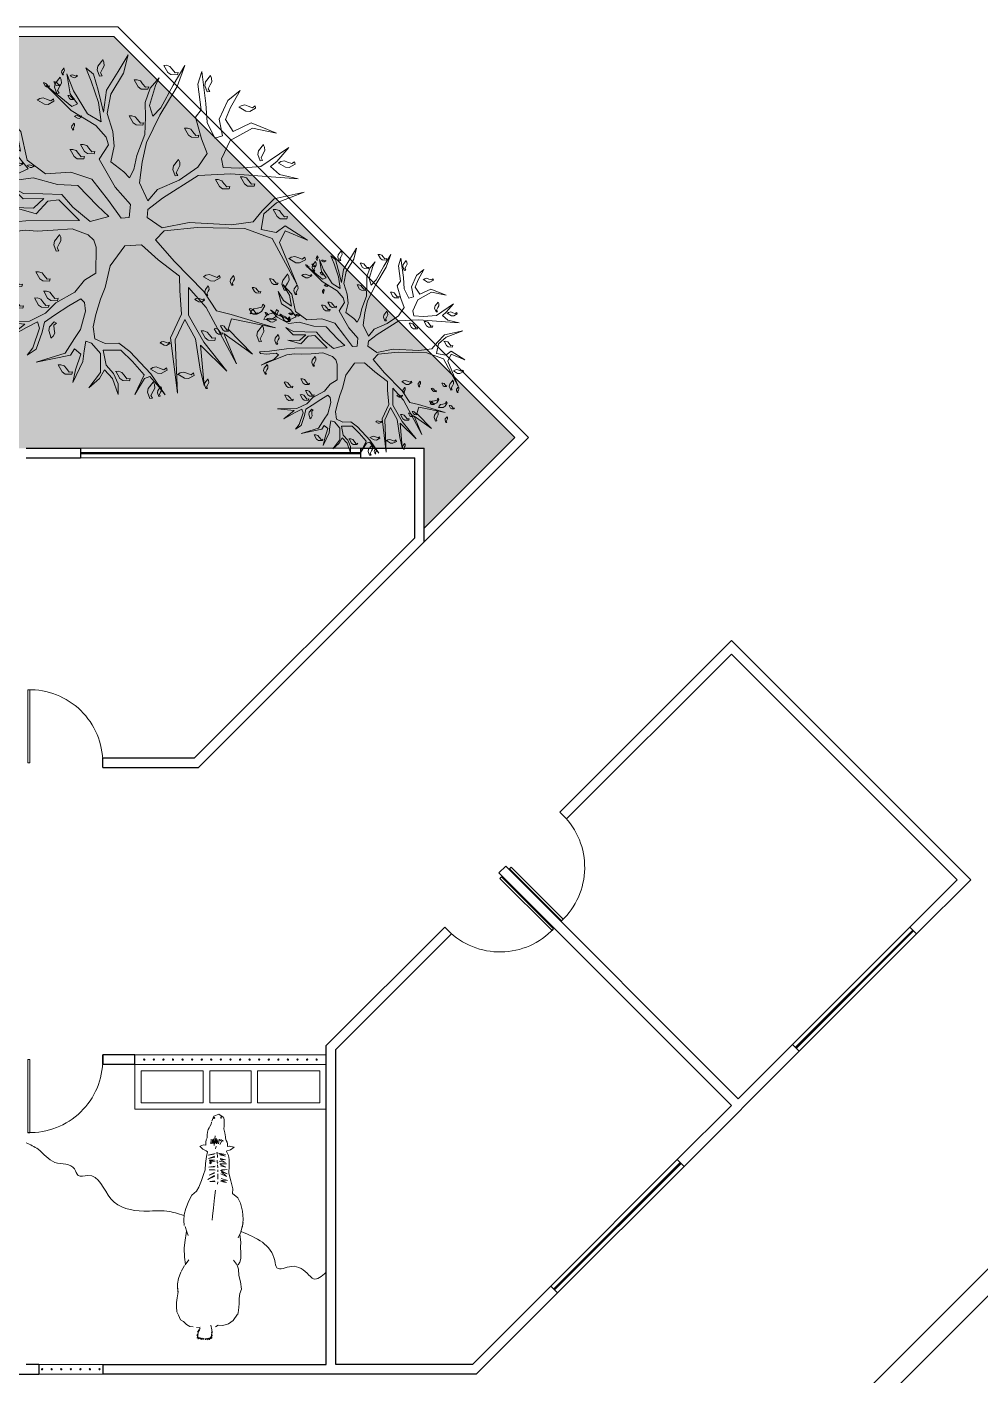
# Model space of a CAD drawing. Header units: millimetres. Extents: x 235 to 418, y 139 to 274.
# Drawn here: x 322.02 to 336.94, y 222.68 to 243.8 of the extents above; entities that cross this region are included whole.
import ezdxf

# ---------------------------------------------------------------- set-up
doc = ezdxf.new("R2010")
doc.units = ezdxf.units.MM
doc.header["$LTSCALE"] = 0.01
for name, color, linetype, lineweight in [('muebles p.a.', 191, 'Continuous', 0), ('muebles p.f.', 213, 'Continuous', 0), ('muros', 3, 'Continuous', 30), ('muros bajos', 42, 'Continuous', 18), ('pasto', 153, 'Continuous', 9), ('puertas', 2, 'Continuous', 9), ('punto delgado', 4, 'Continuous', 0)]:
    doc.layers.add(name, color=color, linetype=linetype, lineweight=lineweight)

# ---------------------------------------------------------------- blocks, each defined once
blk = doc.blocks.new('A$C0A697A68')
at = {"layer": 'puertas'}
blk.add_lwpolyline([(2.368, 4.301), (2.658, 3.795), (2.932, 3.488), (2.908, 3.251), (2.765, 3.243), (2.534, 3.557), (2.239, 3.939), (1.856, 4.066), (1.404, 4.039), (1.072, 4.283), (0.958, 4.801), (0.698, 5.088), (0.896, 4.77), (0.951, 4.445), (0.717, 4.613), (0.559, 4.881), (0.652, 4.516), (0.92, 4.341), (1.092, 4.13), (0.894, 4.037), (0.53, 4.189), (0.321, 4.338), (0.529, 4.111), (0.876, 3.924), (1.181, 3.965), (1.619, 3.845), (1.987, 3.828), (2.336, 3.464), (2.539, 3.269), (2.207, 3.18), (1.895, 3.438), (1.698, 3.667), (1.353, 3.677), (1.007, 3.686), (0.78, 3.811), (0.999, 3.585), (1.375, 3.591), (1.187, 3.421), (0.842, 3.431), (1.234, 3.317), (1.448, 3.545), (1.644, 3.571), (2.016, 3.199), (1.052, 3.191), (0.799, 3.17), (0.297, 3.103), (0, 3.085), (0.029, 3.034), (0.22, 3.015), (0.494, 3.04), (0.567, 2.995), (0.43, 2.854), (0.24, 2.784), (0.043, 2.68), (0.538, 2.88), (0.811, 2.994), (1.04, 3.024), (1.253, 3.008), (1.54, 3.024), (1.881, 3.048), (2.172, 2.942), (2.274, 2.845), (2.313, 2.717), (2.309, 2.25), (2.104, 2.123), (1.932, 1.911), (1.592, 1.721), (1.406, 1.53), (1.114, 1.391), (0.538, 1.381), (1.033, 1.336), (0.722, 1.083), (1.063, 1.273), (1.26, 1.377), (1.298, 1.26), (1.178, 0.911), (1.074, 0.775), (1.237, 0.886), (1.341, 1.188), (1.383, 1.371), (1.566, 1.496), (1.821, 1.663), (2.037, 1.792), (2.102, 1.723), (2.122, 1.57), (2.034, 1.236), (1.922, 1.077), (1.757, 0.811), (1.235, 0.652), (1.851, 0.779), (1.925, 0.889), (2.037, 0.793), (1.941, 0.513), (1.894, 0.285), (2.077, 0.665), (2.096, 0.856), (2.128, 1.027), (2.232, 0.996), (2.391, 0.807), (2.392, 0.463), (2.184, 0.191), (2.373, 0.36), (2.463, 0.516), (2.606, 0.358), (2.711, 0.072), (2.708, 0.26), (2.627, 0.45), (2.496, 0.599), (2.438, 0.868), (2.76, 0.867), (2.965, 0.661), (3.174, 0.423), (3.011, 0.068), (3.183, 0.357), (3.278, 0.392), (3.448, 0.204), (3.555, 0.063), (3.294, 0.439), (2.918, 0.844), (2.721, 0.995), (2.478, 0.985), (2.289, 1.071), (2.26, 1.289), (2.308, 1.506), (2.393, 1.784), (2.476, 1.995), (2.568, 2.385), (2.831, 2.742), (3.129, 2.759), (3.431, 2.489), (3.814, 2.196), (3.815, 1.94), (3.85, 1.512), (3.652, 1.086), (3.773, 0.092), (3.734, 1.053), (3.907, 1.42), (4.098, 1.068), (4.182, 0.524), (4.254, 0.234), (4.191, 0.958), (4.664, 0.488), (4.25, 1.01), (3.975, 1.495), (3.974, 1.995), (4.289, 1.637), (4.835, 0.622), (4.606, 1.169), (5.122, 0.794), (4.685, 1.246), (4.749, 1.432), (5.536, 1.271), (4.739, 1.509), (4.475, 1.573), (4.251, 1.921), (3.724, 2.461), (3.383, 2.849), (3.539, 3.014), (4.13, 3.071), (4.988, 3.052), (5.478, 2.873), (5.92, 2.055), (5.609, 2.802), (5.714, 3.015), (6.114, 2.847), (5.713, 3.104), (5.552, 2.983), (5.278, 3.035), (5.329, 3.319), (5.558, 3.516), (6.055, 3.705), (5.515, 3.588), (5.3, 3.371), (5.138, 3.172), (4.745, 3.119), (3.985, 3.162), (3.499, 3.064), (3.23, 3.25), (3.244, 3.396), (3.505, 3.598), (4.15, 4.006), (4.734, 4.039), (5.945, 3.946), (5.612, 4.023), (5.449, 4.168), (5.559, 4.26), (5.78, 4.512), (5.272, 4.167), (4.887, 4.137), (4.596, 4.154), (4.565, 4.305), (4.72, 4.637), (5.124, 4.857), (5.557, 4.771), (5.1, 4.954), (4.776, 4.8), (4.637, 5.014), (4.73, 5.227), (4.9, 5.538), (4.68, 5.353), (4.525, 5.022), (4.587, 4.719), (4.449, 4.678), (4.311, 4.96), (4.288, 5.301), (4.211, 5.879), (4.142, 5.648), (4.203, 5.19), (4.099, 5.054), (4.206, 4.668), (4.308, 4.404), (4.14, 4.16), (3.805, 3.926), (3.418, 3.753), (3.245, 3.552), (3.091, 3.875), (3.141, 4.248), (3.216, 4.603), (3.461, 5.091), (3.769, 5.609), (3.908, 5.983), (3.7, 5.633), (3.476, 5.226), (3.33, 5.073), (3.271, 5.265), (3.379, 5.624), (3.449, 5.766), (3.285, 5.578), (3.197, 5.322), (3.2, 5.056), (3.186, 4.743), (3.047, 4.369), (2.992, 4.118), (2.913, 3.963), (2.809, 4.071), (2.575, 4.251), (2.636, 4.536), (2.612, 4.8), (2.514, 5.12), (2.578, 5.472), (2.805, 5.847), (2.89, 6.175), (2.712, 5.879), (2.502, 5.54), (2.444, 5.144), (2.347, 5.541), (2.264, 5.83), (2.126, 5.945), (2.225, 5.703), (2.354, 5.32), (2.401, 4.971), (2.159, 5.117), (1.905, 5.527), (1.786, 5.833), (1.845, 5.474), (1.98, 5.293), (1.876, 5.245), (1.414, 5.628), (1.863, 5.177), (2.31, 4.904), (2.493, 4.695), (2.534, 4.556)], close=True, dxfattribs=at)
for points in [[(2.432, 6.091), (2.454, 6.044), (2.459, 5.98), (2.429, 5.924), (2.39, 5.852), (2.419, 5.801), (2.374, 5.796), (2.331, 5.908), (2.345, 5.975), (2.434, 6.088)], [(1.731, 5.941), (1.74, 5.921), (1.742, 5.894), (1.73, 5.87), (1.713, 5.839), (1.725, 5.818), (1.706, 5.816), (1.688, 5.863), (1.694, 5.891), (1.731, 5.94)], [(3.528, 5.986), (3.58, 5.988), (3.641, 5.966), (3.68, 5.918), (3.732, 5.853), (3.79, 5.86), (3.776, 5.817), (3.656, 5.821), (3.6, 5.86), (3.531, 5.986)], [(1.364, 5.672), (1.386, 5.673), (1.412, 5.663), (1.429, 5.643), (1.451, 5.615), (1.475, 5.618), (1.47, 5.6), (1.419, 5.602), (1.395, 5.618), (1.366, 5.672)], [(1.555, 5.692), (1.577, 5.693), (1.603, 5.684), (1.62, 5.663), (1.642, 5.636), (1.666, 5.639), (1.661, 5.621), (1.61, 5.623), (1.586, 5.639), (1.556, 5.693)], [(1.664, 5.777), (1.686, 5.73), (1.69, 5.666), (1.661, 5.611), (1.622, 5.538), (1.651, 5.487), (1.606, 5.483), (1.563, 5.595), (1.576, 5.661), (1.665, 5.775)], [(1.847, 5.797), (1.865, 5.81), (1.892, 5.815), (1.917, 5.806), (1.95, 5.794), (1.97, 5.809), (1.974, 5.79), (1.93, 5.766), (1.901, 5.767), (1.848, 5.798)], [(2.997, 5.726), (3.049, 5.728), (3.109, 5.707), (3.149, 5.658), (3.2, 5.594), (3.258, 5.6), (3.245, 5.557), (3.125, 5.562), (3.069, 5.6), (3, 5.727)], [(4.368, 5.805), (4.39, 5.758), (4.394, 5.694), (4.365, 5.639), (4.326, 5.566), (4.355, 5.515), (4.31, 5.511), (4.267, 5.623), (4.28, 5.689), (4.37, 5.803)], [(1.256, 5.36), (1.3, 5.389), (1.363, 5.402), (1.421, 5.38), (1.499, 5.352), (1.545, 5.387), (1.556, 5.343), (1.451, 5.285), (1.383, 5.289), (1.258, 5.362)], [(1.806, 5.443), (1.828, 5.443), (1.854, 5.434), (1.87, 5.414), (1.892, 5.386), (1.917, 5.389), (1.911, 5.371), (1.86, 5.373), (1.836, 5.389), (1.807, 5.443)], [(4.88, 5.233), (4.923, 5.262), (4.986, 5.275), (5.045, 5.253), (5.123, 5.225), (5.169, 5.26), (5.179, 5.216), (5.074, 5.159), (5.007, 5.163), (4.882, 5.236)], [(1.916, 4.95), (1.926, 4.93), (1.927, 4.903), (1.915, 4.879), (1.898, 4.848), (1.911, 4.827), (1.892, 4.825), (1.873, 4.873), (1.879, 4.901), (1.917, 4.949)], [(1.925, 5.066), (1.944, 5.078), (1.971, 5.084), (1.996, 5.075), (2.029, 5.063), (2.048, 5.078), (2.053, 5.059), (2.008, 5.034), (1.979, 5.036), (1.926, 5.067)], [(2.905, 5.081), (2.957, 5.083), (3.018, 5.062), (3.057, 5.013), (3.109, 4.949), (3.167, 4.955), (3.153, 4.912), (3.034, 4.917), (2.978, 4.955), (2.909, 5.082)], [(3.901, 4.859), (3.953, 4.861), (4.013, 4.839), (4.053, 4.791), (4.104, 4.726), (4.162, 4.733), (4.149, 4.69), (4.029, 4.694), (3.973, 4.733), (3.904, 4.859)], [(1.843, 4.473), (1.895, 4.475), (1.956, 4.454), (1.995, 4.405), (2.047, 4.341), (2.105, 4.347), (2.091, 4.304), (1.972, 4.309), (1.916, 4.347), (1.847, 4.474)], [(2.031, 4.565), (2.083, 4.567), (2.144, 4.545), (2.183, 4.497), (2.235, 4.432), (2.292, 4.439), (2.279, 4.396), (2.159, 4.4), (2.103, 4.439), (2.034, 4.565)], [(5.318, 4.566), (5.341, 4.519), (5.345, 4.455), (5.316, 4.4), (5.277, 4.327), (5.306, 4.276), (5.261, 4.272), (5.218, 4.384), (5.231, 4.45), (5.32, 4.564)], [(0.16, 4.255), (0.183, 4.255), (0.208, 4.246), (0.225, 4.226), (0.247, 4.198), (0.272, 4.201), (0.266, 4.183), (0.215, 4.185), (0.191, 4.201), (0.162, 4.255)], [(0.601, 4.205), (0.624, 4.206), (0.649, 4.197), (0.666, 4.176), (0.688, 4.148), (0.713, 4.151), (0.707, 4.133), (0.656, 4.135), (0.632, 4.151), (0.603, 4.205)], [(0.889, 4.123), (0.898, 4.103), (0.9, 4.076), (0.887, 4.052), (0.871, 4.021), (0.883, 4), (0.864, 3.998), (0.846, 4.046), (0.851, 4.074), (0.889, 4.122)], [(0.867, 4.221), (0.886, 4.233), (0.913, 4.239), (0.938, 4.23), (0.971, 4.218), (0.99, 4.233), (0.995, 4.214), (0.95, 4.189), (0.921, 4.191), (0.868, 4.222)], [(1.075, 4.182), (1.094, 4.194), (1.12, 4.199), (1.146, 4.19), (1.178, 4.178), (1.198, 4.193), (1.203, 4.174), (1.158, 4.15), (1.129, 4.151), (1.076, 4.183)], [(3.792, 4.296), (3.815, 4.249), (3.819, 4.185), (3.79, 4.13), (3.751, 4.057), (3.78, 4.006), (3.735, 4.002), (3.692, 4.114), (3.705, 4.18), (3.794, 4.294)], [(5.591, 4.229), (5.635, 4.258), (5.698, 4.271), (5.756, 4.249), (5.834, 4.221), (5.88, 4.256), (5.891, 4.212), (5.786, 4.154), (5.718, 4.158), (5.593, 4.231)], [(0.2, 4.042), (0.244, 4.071), (0.307, 4.084), (0.365, 4.062), (0.443, 4.034), (0.489, 4.069), (0.5, 4.025), (0.395, 3.968), (0.327, 3.972), (0.203, 4.045)], [(4.457, 3.934), (4.509, 3.936), (4.57, 3.914), (4.609, 3.866), (4.661, 3.801), (4.718, 3.808), (4.705, 3.765), (4.585, 3.769), (4.529, 3.808), (4.46, 3.934)], [(4.905, 3.983), (4.957, 3.985), (5.018, 3.963), (5.057, 3.914), (5.109, 3.85), (5.167, 3.857), (5.153, 3.813), (5.034, 3.818), (4.978, 3.856), (4.909, 3.983)], [(5.494, 3.395), (5.546, 3.397), (5.607, 3.376), (5.646, 3.327), (5.698, 3.262), (5.756, 3.269), (5.742, 3.226), (5.622, 3.231), (5.567, 3.269), (5.498, 3.396)], [(1.653, 2.945), (1.676, 2.898), (1.68, 2.834), (1.651, 2.778), (1.612, 2.706), (1.641, 2.655), (1.596, 2.65), (1.553, 2.762), (1.566, 2.829), (1.655, 2.942)], [(0.22, 2.709), (0.242, 2.662), (0.246, 2.598), (0.217, 2.543), (0.178, 2.47), (0.207, 2.419), (0.162, 2.415), (0.119, 2.527), (0.132, 2.593), (0.222, 2.707)], [(5.776, 2.511), (5.82, 2.539), (5.883, 2.552), (5.941, 2.531), (6.019, 2.502), (6.065, 2.538), (6.076, 2.494), (5.971, 2.436), (5.903, 2.44), (5.778, 2.513)], [(0.729, 2.182), (0.781, 2.184), (0.841, 2.162), (0.881, 2.113), (0.932, 2.049), (0.99, 2.056), (0.977, 2.012), (0.857, 2.017), (0.801, 2.055), (0.732, 2.182)], [(1.228, 2.276), (1.28, 2.278), (1.341, 2.256), (1.38, 2.208), (1.432, 2.143), (1.49, 2.15), (1.476, 2.107), (1.356, 2.111), (1.3, 2.15), (1.231, 2.276)], [(4.244, 2.184), (4.287, 2.213), (4.35, 2.226), (4.409, 2.204), (4.487, 2.176), (4.533, 2.211), (4.543, 2.167), (4.438, 2.109), (4.371, 2.113), (4.246, 2.186)], [(4.782, 2.209), (4.795, 2.181), (4.798, 2.143), (4.781, 2.111), (4.758, 2.068), (4.775, 2.038), (4.748, 2.035), (4.723, 2.101), (4.731, 2.14), (4.783, 2.207)], [(5.754, 2.238), (5.777, 2.191), (5.781, 2.127), (5.751, 2.071), (5.713, 1.998), (5.741, 1.948), (5.696, 1.943), (5.654, 2.055), (5.667, 2.122), (5.756, 2.235)], [(4.328, 2.024), (4.341, 1.996), (4.344, 1.958), (4.327, 1.925), (4.304, 1.882), (4.321, 1.852), (4.294, 1.85), (4.269, 1.916), (4.277, 1.955), (4.329, 2.022)], [(5.116, 1.993), (5.147, 1.995), (5.183, 1.982), (5.206, 1.953), (5.236, 1.915), (5.271, 1.919), (5.262, 1.894), (5.192, 1.896), (5.159, 1.919), (5.118, 1.994)], [(5.43, 2.147), (5.461, 2.148), (5.497, 2.135), (5.52, 2.107), (5.55, 2.069), (5.584, 2.072), (5.576, 2.047), (5.506, 2.05), (5.473, 2.072), (5.432, 2.147)], [(5.926, 2.04), (5.939, 2.012), (5.942, 1.975), (5.925, 1.942), (5.902, 1.899), (5.919, 1.869), (5.892, 1.866), (5.867, 1.932), (5.874, 1.972), (5.927, 2.039)], [(0.745, 1.793), (0.797, 1.795), (0.857, 1.774), (0.897, 1.725), (0.948, 1.661), (1.006, 1.667), (0.993, 1.624), (0.873, 1.629), (0.817, 1.667), (0.748, 1.794)], [(1.205, 1.805), (1.257, 1.807), (1.318, 1.786), (1.357, 1.737), (1.409, 1.673), (1.467, 1.679), (1.453, 1.636), (1.333, 1.641), (1.277, 1.679), (1.208, 1.806)], [(1.369, 1.927), (1.421, 1.929), (1.481, 1.907), (1.521, 1.858), (1.572, 1.794), (1.63, 1.801), (1.617, 1.757), (1.497, 1.762), (1.441, 1.8), (1.372, 1.927)], [(4.087, 1.777), (4.113, 1.794), (4.15, 1.802), (4.185, 1.789), (4.231, 1.772), (4.258, 1.793), (4.264, 1.767), (4.202, 1.733), (4.162, 1.735), (4.089, 1.779)], [(5.082, 1.518), (5.103, 1.566), (5.149, 1.611), (5.211, 1.625), (5.291, 1.642), (5.311, 1.697), (5.344, 1.666), (5.286, 1.561), (5.227, 1.527), (5.083, 1.522)], [(5.062, 1.612), (5.093, 1.614), (5.129, 1.601), (5.152, 1.572), (5.182, 1.534), (5.216, 1.538), (5.208, 1.512), (5.138, 1.515), (5.105, 1.538), (5.064, 1.613)], [(5.329, 1.418), (5.35, 1.466), (5.396, 1.511), (5.457, 1.524), (5.538, 1.542), (5.557, 1.597), (5.59, 1.566), (5.533, 1.46), (5.474, 1.427), (5.33, 1.421)], [(5.65, 1.481), (5.681, 1.482), (5.717, 1.469), (5.74, 1.441), (5.77, 1.403), (5.805, 1.406), (5.797, 1.381), (5.726, 1.384), (5.693, 1.406), (5.652, 1.481)], [(1.502, 1.081), (1.541, 1.116), (1.569, 1.174), (1.562, 1.236), (1.554, 1.318), (1.6, 1.354), (1.56, 1.376), (1.478, 1.288), (1.465, 1.222), (1.505, 1.083)], [(4.199, 1.213), (4.251, 1.215), (4.311, 1.193), (4.351, 1.144), (4.402, 1.08), (4.46, 1.087), (4.447, 1.043), (4.327, 1.048), (4.271, 1.086), (4.202, 1.213)], [(4.434, 1.253), (4.465, 1.254), (4.501, 1.242), (4.524, 1.213), (4.555, 1.175), (4.589, 1.179), (4.581, 1.153), (4.51, 1.156), (4.477, 1.178), (4.436, 1.253)], [(4.545, 1.307), (4.576, 1.308), (4.612, 1.296), (4.635, 1.267), (4.666, 1.229), (4.7, 1.233), (4.692, 1.207), (4.621, 1.21), (4.588, 1.233), (4.547, 1.307)], [(5.301, 1.311), (5.323, 1.264), (5.327, 1.2), (5.298, 1.145), (5.259, 1.072), (5.288, 1.021), (5.243, 1.017), (5.2, 1.129), (5.213, 1.195), (5.303, 1.309)], [(3.463, 0.999), (3.489, 1.015), (3.526, 1.023), (3.561, 1.01), (3.607, 0.993), (3.634, 1.014), (3.64, 0.988), (3.578, 0.954), (3.538, 0.957), (3.465, 1)], [(5.586, 1.149), (5.599, 1.121), (5.602, 1.083), (5.584, 1.05), (5.562, 1.007), (5.579, 0.977), (5.552, 0.975), (5.527, 1.041), (5.534, 1.08), (5.587, 1.147)], [(1.628, 0.603), (1.68, 0.605), (1.74, 0.584), (1.78, 0.535), (1.831, 0.47), (1.889, 0.477), (1.876, 0.434), (1.756, 0.438), (1.7, 0.477), (1.631, 0.603)], [(2.664, 0.486), (2.716, 0.488), (2.777, 0.467), (2.816, 0.418), (2.868, 0.353), (2.926, 0.36), (2.912, 0.317), (2.792, 0.321), (2.737, 0.36), (2.667, 0.487)], [(3.289, 0.525), (3.332, 0.553), (3.395, 0.566), (3.454, 0.544), (3.532, 0.516), (3.578, 0.551), (3.588, 0.507), (3.483, 0.45), (3.416, 0.454), (3.291, 0.527)], [(3.339, 0.295), (3.361, 0.248), (3.366, 0.183), (3.336, 0.128), (3.297, 0.055), (3.326, 0.005), (3.281, 0), (3.238, 0.112), (3.251, 0.178), (3.341, 0.292)], [(3.777, 0.431), (3.821, 0.46), (3.884, 0.473), (3.943, 0.451), (4.02, 0.423), (4.066, 0.458), (4.077, 0.414), (3.972, 0.357), (3.904, 0.361), (3.78, 0.434)], [(4.322, 0.35), (4.335, 0.322), (4.338, 0.284), (4.32, 0.252), (4.298, 0.209), (4.315, 0.179), (4.288, 0.176), (4.263, 0.242), (4.27, 0.281), (4.323, 0.348)], [(3.475, 0.211), (3.488, 0.183), (3.491, 0.145), (3.473, 0.112), (3.45, 0.069), (3.467, 0.039), (3.441, 0.037), (3.416, 0.103), (3.423, 0.142), (3.476, 0.209)]]:
    blk.add_lwpolyline(points, dxfattribs=at)
blk = doc.blocks.new('A$C48D3161E')
at = {"layer": 'punto delgado'}
for p, q in [((1.064, 0.669), (0.994, 0.633)), ((1.161, 0.704), (1.064, 0.669)), ((1.232, 0.726), (1.161, 0.704)), ((1.306, 0.731), (1.232, 0.726)), ((1.367, 0.727), (1.306, 0.731)), ((1.379, 0.714), (1.448, 0.691)), ((1.438, 0.697), (1.576, 0.718)), ((1.448, 0.691), (1.493, 0.675)), ((1.576, 0.718), (1.646, 0.726)), ((1.646, 0.726), (1.756, 0.721)), ((1.756, 0.721), (1.849, 0.708)), ((1.852, 0.713), (1.792, 0.669)), ((1.86, 0.721), (1.935, 0.762)), ((1.941, 0.768), (2.021, 0.796)), ((2.021, 0.796), (2.086, 0.807)), ((2.086, 0.807), (2.188, 0.802)), ((2.138, 0.809), (2.184, 0.799)), ((2.184, 0.799), (2.259, 0.812)), ((2.259, 0.812), (2.315, 0.822)), ((2.315, 0.822), (2.37, 0.822)), ((2.37, 0.822), (2.432, 0.816)), ((2.432, 0.816), (2.472, 0.796)), ((2.472, 0.796), (2.53, 0.77)), ((2.53, 0.77), (2.55, 0.734)), ((2.55, 0.734), (2.586, 0.695)), ((2.586, 0.695), (2.612, 0.655)), ((0.392, 0.53), (0.377, 0.489)), ((0.428, 0.495), (0.393, 0.534)), ((0.816, 0.511), (0.739, 0.486)), ((0.898, 0.544), (0.816, 0.511)), ((0.947, 0.574), (0.898, 0.544)), ((0.994, 0.633), (0.947, 0.574)), ((2.612, 0.655), (2.616, 0.613)), ((2.621, 0.53), (2.623, 0.576)), ((2.631, 0.527), (2.679, 0.562)), ((2.656, 0.537), (2.723, 0.57)), ((2.679, 0.562), (2.656, 0.537)), ((2.723, 0.57), (2.699, 0.554)), ((2.699, 0.554), (2.753, 0.566)), ((2.753, 0.566), (2.722, 0.558)), ((2.722, 0.558), (2.767, 0.553)), ((2.767, 0.553), (2.745, 0.553)), ((2.745, 0.553), (2.757, 0.543)), ((2.745, 0.534), (2.762, 0.532)), ((2.757, 0.543), (2.747, 0.541)), ((2.751, 0.526), (2.771, 0.519)), ((2.753, 0.502), (2.767, 0.492)), ((2.754, 0.517), (2.77, 0.504)), ((0.025, 0.361), (0, 0.301)), ((0.085, 0.386), (0.025, 0.361)), ((0.041, 0.356), (0.034, 0.351)), ((0.034, 0.351), (0.045, 0.35)), ((0.047, 0.359), (0.04, 0.357)), ((0.045, 0.35), (0.053, 0.357)), ((0.053, 0.357), (0.047, 0.359)), ((0.122, 0.395), (0.095, 0.388)), ((0.15, 0.408), (0.122, 0.395)), ((0.168, 0.417), (0.15, 0.408)), ((0.187, 0.429), (0.168, 0.417)), ((0.218, 0.438), (0.187, 0.429)), ((0.251, 0.443), (0.218, 0.438)), ((0.289, 0.444), (0.251, 0.443)), ((0.385, 0.357), (0.266, 0.343)), ((0.313, 0.455), (0.289, 0.444)), ((0.295, 0.333), (0.363, 0.327)), ((0.36, 0.373), (0.303, 0.363)), ((0.303, 0.363), (0.385, 0.357)), ((0.304, 0.339), (0.356, 0.339)), ((0.361, 0.387), (0.305, 0.375)), ((0.362, 0.397), (0.306, 0.394)), ((0.341, 0.459), (0.313, 0.455)), ((0.343, 0.461), (0.341, 0.46)), ((0.365, 0.461), (0.343, 0.461)), ((0.379, 0.458), (0.365, 0.461)), ((0.377, 0.489), (0.379, 0.458)), ((0.393, 0.332), (0.423, 0.342)), ((0.45, 0.456), (0.428, 0.495)), ((0.461, 0.439), (0.45, 0.456)), ((0.519, 0.453), (0.461, 0.439)), ((0.481, 0.345), (0.504, 0.43)), ((0.504, 0.43), (0.491, 0.355)), ((0.517, 0.348), (0.545, 0.426)), ((0.605, 0.462), (0.519, 0.453)), ((0.545, 0.426), (0.526, 0.35)), ((0.565, 0.352), (0.564, 0.417)), ((0.564, 0.417), (0.57, 0.374)), ((0.57, 0.374), (0.576, 0.413)), ((0.576, 0.413), (0.579, 0.391)), ((0.591, 0.396), (0.578, 0.346)), ((0.579, 0.391), (0.596, 0.415)), ((0.596, 0.415), (0.596, 0.391)), ((0.596, 0.391), (0.609, 0.41)), ((0.683, 0.467), (0.605, 0.462)), ((0.637, 0.346), (0.651, 0.422)), ((0.651, 0.422), (0.646, 0.352)), ((0.682, 0.352), (0.682, 0.417)), ((0.682, 0.417), (0.689, 0.346)), ((0.739, 0.486), (0.683, 0.467)), ((0.715, 0.352), (0.751, 0.417)), ((0.751, 0.417), (0.725, 0.351)), ((0.752, 0.354), (0.803, 0.433)), ((0.803, 0.433), (0.763, 0.348)), ((0.818, 0.349), (0.826, 0.41)), ((0.826, 0.41), (0.83, 0.346)), ((0.935, 0.34), (1.029, 0.353)), ((1.029, 0.353), (1.149, 0.365)), ((1.149, 0.365), (1.253, 0.377)), ((1.253, 0.377), (1.303, 0.381)), ((2.593, 0.399), (2.65, 0.385)), ((2.595, 0.308), (2.614, 0.339)), ((2.69, 0.381), (2.644, 0.386)), ((2.678, 0.388), (2.69, 0.381)), ((2.726, 0.382), (2.678, 0.388)), ((2.753, 0.384), (2.705, 0.391)), ((2.705, 0.391), (2.726, 0.382)), ((2.762, 0.392), (2.735, 0.399)), ((2.735, 0.399), (2.753, 0.384)), ((2.773, 0.413), (2.741, 0.404)), ((2.741, 0.404), (2.762, 0.392)), ((2.755, 0.447), (2.771, 0.457)), ((2.755, 0.409), (2.773, 0.413)), ((2.756, 0.433), (2.771, 0.444)), ((2.756, 0.42), (2.773, 0.439)), ((2.758, 0.478), (2.772, 0.486)), ((2.759, 0.465), (2.776, 0.462)), ((0, 0.301), (0.035, 0.245)), ((0.042, 0.275), (0.033, 0.273)), ((0.033, 0.273), (0.035, 0.269)), ((0.035, 0.269), (0.044, 0.266)), ((0.036, 0.243), (0.066, 0.235)), ((0.049, 0.273), (0.042, 0.275)), ((0.044, 0.266), (0.05, 0.27)), ((0.05, 0.27), (0.053, 0.271)), ((0.066, 0.235), (0.106, 0.235)), ((0.106, 0.235), (0.145, 0.234)), ((0.145, 0.234), (0.181, 0.236)), ((0.181, 0.236), (0.227, 0.224)), ((0.227, 0.224), (0.254, 0.221)), ((0.254, 0.22), (0.276, 0.216)), ((0.276, 0.216), (0.295, 0.218)), ((0.294, 0.219), (0.321, 0.209)), ((0.306, 0.297), (0.363, 0.303)), ((0.307, 0.272), (0.327, 0.279)), ((0.309, 0.292), (0.323, 0.291)), ((0.363, 0.327), (0.312, 0.321)), ((0.312, 0.321), (0.36, 0.31)), ((0.32, 0.258), (0.371, 0.286)), ((0.32, 0.25), (0.335, 0.25)), ((0.321, 0.209), (0.343, 0.198)), ((0.343, 0.198), (0.363, 0.192)), ((0.365, 0.192), (0.384, 0.193)), ((0.384, 0.193), (0.395, 0.192)), ((0.392, 0.174), (0.406, 0.112)), ((0.395, 0.192), (0.394, 0.17)), ((0.439, 0.154), (0.453, 0.208)), ((0.456, 0.206), (0.509, 0.18)), ((0.466, 0.319), (0.486, 0.319)), ((0.471, 0.323), (0.49, 0.319)), ((0.477, 0.302), (0.495, 0.218)), ((0.495, 0.218), (0.485, 0.292)), ((0.485, 0.292), (0.516, 0.219)), ((0.486, 0.319), (0.51, 0.316)), ((0.516, 0.219), (0.499, 0.288)), ((0.509, 0.18), (0.555, 0.174)), ((0.51, 0.316), (0.532, 0.316)), ((0.544, 0.284), (0.56, 0.217)), ((0.56, 0.217), (0.555, 0.284)), ((0.555, 0.284), (0.593, 0.217)), ((0.555, 0.174), (0.635, 0.173)), ((0.565, 0.318), (0.594, 0.32)), ((0.593, 0.217), (0.575, 0.294)), ((0.589, 0.312), (0.604, 0.316)), ((0.604, 0.28), (0.611, 0.206)), ((0.611, 0.206), (0.614, 0.287)), ((0.614, 0.287), (0.649, 0.213)), ((0.623, 0.317), (0.657, 0.312)), ((0.649, 0.213), (0.633, 0.28)), ((0.636, 0.174), (0.724, 0.175)), ((0.679, 0.196), (0.693, 0.278)), ((0.683, 0.266), (0.679, 0.196)), ((0.683, 0.313), (0.708, 0.313)), ((0.693, 0.278), (0.734, 0.196)), ((0.734, 0.196), (0.708, 0.267)), ((0.708, 0.267), (0.764, 0.203)), ((0.724, 0.175), (0.817, 0.15)), ((0.764, 0.203), (0.733, 0.275)), ((0.734, 0.313), (0.77, 0.313)), ((0.77, 0.313), (0.8, 0.312)), ((0.789, 0.271), (0.813, 0.194)), ((0.813, 0.194), (0.811, 0.274)), ((0.811, 0.274), (0.838, 0.203)), ((0.838, 0.203), (0.828, 0.275)), ((0.832, 0.313), (0.858, 0.316)), ((2.538, 0.122), (2.58, 0.182)), ((2.58, 0.182), (2.599, 0.248)), ((2.599, 0.248), (2.595, 0.308)), ((0.406, 0.112), (0.439, 0.154)), ((0.817, 0.15), (0.918, 0.129)), ((0.918, 0.129), (0.976, 0.13)), ((0.976, 0.13), (1.027, 0.065)), ((1.027, 0.065), (1.094, 0.032)), ((1.094, 0.032), (1.19, 0.007)), ((1.19, 0.007), (1.29, 0)), ((1.29, 0), (1.39, 0.009)), ((1.33, 0.001), (1.451, 0.03)), ((1.451, 0.03), (1.52, 0.063)), ((1.48, 0.04), (1.572, 0.027)), ((1.572, 0.027), (1.634, 0.033)), ((1.634, 0.033), (1.703, 0.03)), ((1.703, 0.03), (1.775, 0.027)), ((1.775, 0.027), (1.821, 0.04)), ((1.795, 0.119), (1.844, 0.082)), ((1.821, 0.04), (1.853, 0.063)), ((1.844, 0.079), (1.906, 0.056)), ((1.906, 0.056), (1.984, 0.053)), ((1.984, 0.053), (2.063, 0.033)), ((2.063, 0.033), (2.151, 0.02)), ((2.151, 0.02), (2.203, 0.04)), ((2.203, 0.04), (2.266, 0.05)), ((2.266, 0.05), (2.331, 0.05)), ((2.331, 0.05), (2.416, 0.056)), ((2.416, 0.056), (2.462, 0.066)), ((2.459, 0.07), (2.538, 0.122))]:
    blk.add_line(p, q, dxfattribs=at)
blk = doc.blocks.new('A$C6A7764AD')
at = {"layer": 'puertas'}
blk.add_lwpolyline([(0, 0), (0.03, 0), (0.03, 1.17), (0, 1.17)], close=True, dxfattribs=at)
at = {"layer": 'punto delgado'}
blk.add_arc((0.03, 0), 1.17, 0, 91.4693, dxfattribs=at)
blk = doc.blocks.new('A$C45CE3EE6')
at = {"layer": 'puertas'}
blk.add_lwpolyline([(0, 0), (0.03, 0), (0.03, 1), (0, 1)], close=True, dxfattribs=at)
at = {"layer": 'punto delgado'}
blk.add_arc((0.03, 0), 1, 0, 91.7191, dxfattribs=at)

msp = doc.modelspace()

# ---------------------------------------------------------------- hatches: boundary and pattern name
at = {"layer": 'muros'}
h = msp.add_hatch(color=256, dxfattribs=at)
edge = h.paths.add_edge_path()
edge.add_arc((323.855, 227.624), 0.01, 0, 360)
edge = h.paths.add_edge_path()
edge.add_arc((324.005, 227.624), 0.01, 0, 360)
edge = h.paths.add_edge_path()
edge.add_arc((324.155, 227.624), 0.01, 0, 360)
edge = h.paths.add_edge_path()
edge.add_arc((324.305, 227.624), 0.01, 0, 360)
edge = h.paths.add_edge_path()
edge.add_arc((324.455, 227.624), 0.01, 0, 360)
edge = h.paths.add_edge_path()
edge.add_arc((324.605, 227.624), 0.01, 0, 360)
edge = h.paths.add_edge_path()
edge.add_arc((324.755, 227.624), 0.01, 0, 360)
edge = h.paths.add_edge_path()
edge.add_arc((324.905, 227.624), 0.01, 0, 360)
edge = h.paths.add_edge_path()
edge.add_arc((325.055, 227.624), 0.01, 0, 360)
edge = h.paths.add_edge_path()
edge.add_arc((325.205, 227.624), 0.01, 0, 360)
edge = h.paths.add_edge_path()
edge.add_arc((325.355, 227.624), 0.01, 0, 360)
edge = h.paths.add_edge_path()
edge.add_arc((325.505, 227.624), 0.01, 0, 360)
edge = h.paths.add_edge_path()
edge.add_arc((325.655, 227.624), 0.01, 0, 360)
edge = h.paths.add_edge_path()
edge.add_arc((325.805, 227.624), 0.01, 0, 360)
edge = h.paths.add_edge_path()
edge.add_arc((325.955, 227.624), 0.01, 0, 360)
edge = h.paths.add_edge_path()
edge.add_arc((326.105, 227.624), 0.01, 0, 360)
edge = h.paths.add_edge_path()
edge.add_arc((326.255, 227.624), 0.01, 0, 360)
edge = h.paths.add_edge_path()
edge.add_arc((326.405, 227.624), 0.01, 0, 360)
edge = h.paths.add_edge_path()
edge.add_arc((326.555, 227.624), 0.01, 0, 360)
at = {"layer": 'muros bajos'}
h = msp.add_hatch(color=256, dxfattribs=at)
edge = h.paths.add_edge_path()
edge.add_arc((322.255, 222.774), 0.01, 0, 360)
edge = h.paths.add_edge_path()
edge.add_arc((322.405, 222.774), 0.01, 0, 360)
edge = h.paths.add_edge_path()
edge.add_arc((322.555, 222.774), 0.01, 0, 360)
edge = h.paths.add_edge_path()
edge.add_arc((323.155, 222.774), 0.01, 0, 360)
edge = h.paths.add_edge_path()
edge.add_arc((323.005, 222.774), 0.01, 0, 360)
edge = h.paths.add_edge_path()
edge.add_arc((322.855, 222.774), 0.01, 0, 360)
edge = h.paths.add_edge_path()
edge.add_arc((322.705, 222.774), 0.01, 0, 360)
at = {"layer": 'pasto'}
h = msp.add_hatch(dxfattribs=at)
h.set_pattern_fill('AR-SAND', color=256, scale=0.006, style=0)
h.set_pattern_definition([(37.5, (161.21188, 40.67162), (-0.00960019, 0.29364794), [0, -0.231648, 0, -0.25908, 0, -0.24765]), (7.5, (161.21188, 40.6716), (0.26971397, 0.43009506), [0, -0.124968, 0, -0.208788, 0, -0.08001]), (327.5, (161.02442, 40.67162), (0.47459542, 0.0008623), [0, -0.0762, 0, -0.27432, 0, -0.35814]), (317.5, (161.02442, 40.6716), (0.4581339, 0.1337576), [0, -0.0381, 0, -0.179832, 0, -0.20574])])
h.paths.add_polyline_path([(315.805, 237.199), (316.805, 237.199), (317.355, 237.199), (320.655, 237.199), (321.655, 237.199), (322.005, 237.199), (322.855, 237.199), (327.241, 237.199), (328.241, 237.199), (328.241, 235.947), (329.661, 237.367), (323.379, 243.649), (321.213, 243.649), (321.213, 239.649), (321.213, 239.249), (304.055, 239.249), (304.055, 239.649), (304.055, 243.437), (297.817, 237.199), (301.255, 237.199), (302.255, 237.199), (302.805, 237.199), (306.105, 237.199), (307.105, 237.199), (307.655, 237.199), (310.955, 237.199), (311.955, 237.199), (312.505, 237.199)])

# ---------------------------------------------------------------- linework, layer by layer
at = {"layer": 'muebles p.a.'}
for p, q in [((324.78, 227.449), (324.78, 226.949)), ((324.88, 227.449), (324.88, 226.949)), ((325.53, 227.449), (325.53, 226.949)), ((325.63, 227.449), (325.63, 226.949))]:
    msp.add_line(p, q, dxfattribs=at)
for points in [[(324.78, 227.449), (323.805, 227.449), (323.805, 226.949), (324.78, 226.949)], [(325.53, 227.449), (324.88, 227.449)], [(325.63, 226.949), (326.605, 226.949), (326.605, 227.449), (325.63, 227.449)], [(324.88, 226.949), (325.53, 226.949)]]:
    msp.add_lwpolyline(points, dxfattribs=at)
at = {"layer": 'muebles p.f.'}
msp.add_line((326.705, 226.849), (323.705, 226.849), dxfattribs=at)
msp.add_lwpolyline([(323.705, 226.849), (326.705, 226.849), (326.705, 227.549), (323.705, 227.549)], close=True, dxfattribs=at)
at = {"layer": 'muros'}
for p, q in [((322.005, 237.199), (322.855, 237.199)), ((322.855, 237.199), (322.855, 237.049)), ((327.241, 237.199), (327.241, 237.049)), ((327.241, 237.199), (328.241, 237.199)), ((328.241, 235.734), (328.241, 237.199)), ((322.005, 237.049), (322.855, 237.049)), ((327.241, 237.049), (328.091, 237.049)), ((328.091, 235.797), (328.091, 237.049)), ((324.643, 232.349), (328.091, 235.797)), ((324.705, 232.199), (328.241, 235.734)), ((333.05, 234.189), (330.363, 231.502)), ((333.05, 234.189), (336.798, 230.442)), ((333.05, 233.977), (330.469, 231.396)), ((333.05, 233.977), (336.586, 230.442)), ((323.205, 232.199), (323.205, 232.349)), ((323.205, 232.349), (324.643, 232.349)), ((323.205, 232.199), (324.705, 232.199)), ((330.363, 231.502), (330.469, 231.396)), ((329.409, 230.548), (329.515, 230.654)), ((329.515, 230.654), (333.156, 227.012)), ((329.409, 230.548), (333.05, 226.906)), ((336.586, 230.442), (335.843, 229.699)), ((336.798, 230.442), (335.949, 229.593)), ((328.56, 229.699), (326.705, 227.844)), ((328.666, 229.593), (326.855, 227.782)), ((328.56, 229.699), (328.666, 229.593)), ((335.843, 229.699), (335.949, 229.593)), ((326.705, 227.699), (326.705, 227.844)), ((334.005, 227.861), (333.156, 227.012)), ((334.005, 227.861), (334.111, 227.755)), ((323.205, 227.549), (323.205, 227.699)), ((323.705, 227.699), (323.205, 227.699)), ((323.205, 227.549), (323.205, 227.699)), ((326.705, 222.849), (326.705, 227.699)), ((326.705, 227.549), (326.705, 227.699)), ((326.855, 222.849), (326.855, 227.782)), ((334.111, 227.755), (332.308, 225.952)), ((323.705, 227.549), (323.205, 227.549)), ((333.05, 226.906), (332.202, 226.058)), ((332.202, 226.058), (332.308, 225.952)), ((330.222, 224.078), (328.993, 222.849)), ((330.222, 224.078), (330.328, 223.972)), ((330.328, 223.972), (329.055, 222.699)), ((322.205, 222.849), (322.005, 222.849)), ((322.205, 222.849), (322.205, 222.699)), ((323.205, 222.849), (326.705, 222.849)), ((323.205, 222.849), (323.205, 222.699)), ((323.205, 222.849), (323.205, 222.699)), ((328.993, 222.849), (326.855, 222.849)), ((321.655, 222.699), (322.205, 222.699)), ((329.055, 222.699), (323.205, 222.699))]:
    msp.add_line(p, q, dxfattribs=at)
for points in [[(323.205, 227.699), (323.205, 227.549)], [(323.705, 227.549), (323.705, 227.699)], [(326.855, 222.849), (326.855, 227.699), (326.855, 227.699)]]:
    msp.add_lwpolyline(points, dxfattribs=at)
at = {"layer": 'muros bajos'}
for p, q in [((322.855, 237.199), (327.241, 237.199)), ((322.855, 237.049), (327.241, 237.049)), ((334.005, 227.861), (335.843, 229.699)), ((334.111, 227.755), (335.949, 229.593)), ((326.705, 227.699), (323.705, 227.699)), ((326.705, 227.549), (323.705, 227.549)), ((332.202, 226.058), (330.222, 224.078)), ((332.308, 225.952), (330.328, 223.972)), ((319.874, 207.154), (337.505, 224.785)), ((320.174, 207.03), (337.717, 224.573)), ((322.205, 222.849), (323.205, 222.849)), ((322.205, 222.699), (323.205, 222.699))]:
    msp.add_line(p, q, dxfattribs=at)
for points in [[(321.063, 239.799), (321.063, 243.799), (323.441, 243.799), (329.873, 237.367), (328.241, 235.734)], [(321.063, 239.649), (321.213, 239.649), (321.213, 243.649), (323.379, 243.649), (329.661, 237.367), (328.241, 235.947)]]:
    msp.add_lwpolyline(points, dxfattribs=at)
for centre in [(323.855, 227.624), (324.005, 227.624), (324.155, 227.624), (324.305, 227.624), (324.455, 227.624), (324.605, 227.624), (324.755, 227.624), (324.905, 227.624), (325.055, 227.624), (325.205, 227.624), (325.355, 227.624), (325.505, 227.624), (325.655, 227.624), (325.805, 227.624), (325.955, 227.624), (326.105, 227.624), (326.255, 227.624), (326.405, 227.624), (326.555, 227.624), (322.255, 222.774), (322.405, 222.774), (322.555, 222.774), (322.705, 222.774), (322.855, 222.774), (323.005, 222.774), (323.155, 222.774)]:
    msp.add_circle(centre, 0.01, dxfattribs=at)
at = {"layer": 'punto delgado'}
for p, q in [((322.855, 237.134), (327.241, 237.134)), ((322.855, 237.124), (327.241, 237.124)), ((322.855, 237.114), (327.241, 237.114)), ((334.051, 227.815), (335.889, 229.653)), ((334.058, 227.808), (335.896, 229.646)), ((334.065, 227.801), (335.903, 229.639)), ((332.248, 226.012), (330.268, 224.032)), ((332.255, 226.005), (330.275, 224.025)), ((332.262, 225.998), (330.282, 224.018))]:
    msp.add_line(p, q, dxfattribs=at)
for points in [[(324.474, 225.183), (324.211, 225.251), (323.847, 225.251), (323.334, 225.445), (322.969, 225.81), (322.82, 225.81), (322.763, 225.912), (322.456, 226.015), (322.193, 226.22), (322.005, 226.322)], [(326.705, 224.294), (326.503, 224.192), (326.435, 224.249), (326.161, 224.386), (325.933, 224.363), (325.899, 224.477), (325.374, 224.932)]]:
    msp.add_spline(points, degree=3, dxfattribs=at)

# ---------------------------------------------------------------- block references
at = {"layer": 'pasto'}
for p, xscale, yscale, zscale in [((321.086, 237.981), 0.8712362862345344, 0.8712362862345344, 0.8712362862345457), ((325.661, 237.091), 0.525430779749513, 0.525430779749513, 0.5254307797495278)]:
    msp.add_blockref('A$C0A697A68', p, dxfattribs=dict(at, xscale=xscale, yscale=yscale, zscale=zscale))
at = {"layer": 'punto delgado', "xscale": 0.977884197377648, "yscale": 0.9778841973775911, "zscale": 0.9778841973775911}
msp.add_blockref('A$C6A7764AD', (322.032, 232.274), dxfattribs=at)
at = {"layer": 'punto delgado'}
for name, p, xscale, yscale, zscale, rotation in [('A$C45CE3EE6', (329.577, 230.612), -1.151083663512882, 1.151083663512907, 1.151083663512912, 224.955125873778), ('A$C45CE3EE6', (329.45, 230.486), 1.151083663512882, 1.151083663512907, 1.151083663512912, 225.0897565994482), ('A$C6A7764AD', (322.032, 227.624), -0.977884197377648, 0.9778841973775911, 0.9778841973775911, 180), ('A$C48D3161E', (325.404, 226.768), -1.273105900057544, 1.273105900057544, 1.273105900057544, 90)]:
    msp.add_blockref(name, p, dxfattribs=dict(at, xscale=xscale, yscale=yscale, zscale=zscale, rotation=rotation))

doc.saveas('drawing.dxf')
